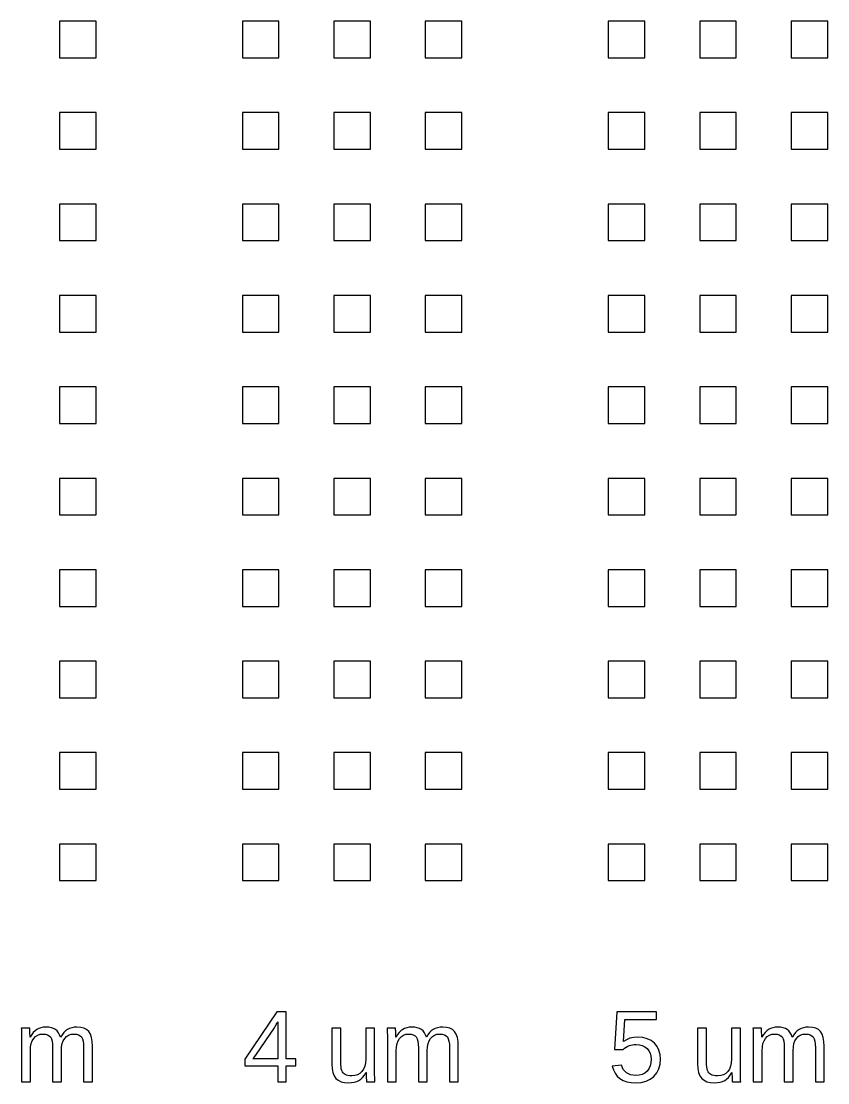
# Model space of a CAD drawing. Header units: metres. Extents: x -21500 to 21500, y -23900 to 23900.
# Drawn here: x -14809 to -10400, y -11905 to -6100 of the extents above; entities that cross this region are included whole.
import ezdxf

# ---------------------------------------------------------------- set-up
doc = ezdxf.new("R2010")
doc.units = ezdxf.units.M

msp = doc.modelspace()

# ---------------------------------------------------------------- linework, layer by layer
for p, q in [((-14400, -6100), (-14600, -6100)), ((-14600, -6100), (-14600, -6300)), ((-14400, -6300), (-14400, -6100)), ((-13400, -6100), (-13600, -6100)), ((-13600, -6100), (-13600, -6300)), ((-13400, -6300), (-13400, -6100)), ((-12900, -6100), (-13100, -6100)), ((-13100, -6100), (-13100, -6300)), ((-12900, -6300), (-12900, -6100)), ((-12400, -6100), (-12600, -6100)), ((-12600, -6100), (-12600, -6300)), ((-12400, -6300), (-12400, -6100)), ((-11400, -6100), (-11600, -6100)), ((-11600, -6100), (-11600, -6300)), ((-11400, -6300), (-11400, -6100)), ((-10900, -6100), (-11100, -6100)), ((-11100, -6100), (-11100, -6300)), ((-10900, -6300), (-10900, -6100)), ((-10400, -6100), (-10600, -6100)), ((-10600, -6100), (-10600, -6300)), ((-10400, -6300), (-10400, -6100)), ((-14600, -6300), (-14400, -6300)), ((-13600, -6300), (-13400, -6300)), ((-13100, -6300), (-12900, -6300)), ((-12600, -6300), (-12400, -6300)), ((-11600, -6300), (-11400, -6300)), ((-11100, -6300), (-10900, -6300)), ((-10600, -6300), (-10400, -6300)), ((-14400, -6600), (-14600, -6600)), ((-14600, -6600), (-14600, -6800)), ((-14400, -6800), (-14400, -6600)), ((-13400, -6600), (-13600, -6600)), ((-13600, -6600), (-13600, -6800)), ((-13400, -6800), (-13400, -6600)), ((-12900, -6600), (-13100, -6600)), ((-13100, -6600), (-13100, -6800)), ((-12900, -6800), (-12900, -6600)), ((-12400, -6600), (-12600, -6600)), ((-12600, -6600), (-12600, -6800)), ((-12400, -6800), (-12400, -6600)), ((-11400, -6600), (-11600, -6600)), ((-11600, -6600), (-11600, -6800)), ((-11400, -6800), (-11400, -6600)), ((-10900, -6600), (-11100, -6600)), ((-11100, -6600), (-11100, -6800)), ((-10900, -6800), (-10900, -6600)), ((-10400, -6600), (-10600, -6600)), ((-10600, -6600), (-10600, -6800)), ((-10400, -6800), (-10400, -6600)), ((-14600, -6800), (-14400, -6800)), ((-13600, -6800), (-13400, -6800)), ((-13100, -6800), (-12900, -6800)), ((-12600, -6800), (-12400, -6800)), ((-11600, -6800), (-11400, -6800)), ((-11100, -6800), (-10900, -6800)), ((-10600, -6800), (-10400, -6800)), ((-14400, -7100), (-14600, -7100)), ((-14600, -7100), (-14600, -7300)), ((-14400, -7300), (-14400, -7100)), ((-13400, -7100), (-13600, -7100)), ((-13600, -7100), (-13600, -7300)), ((-13400, -7300), (-13400, -7100)), ((-12900, -7100), (-13100, -7100)), ((-13100, -7100), (-13100, -7300)), ((-12900, -7300), (-12900, -7100)), ((-12400, -7100), (-12600, -7100)), ((-12600, -7100), (-12600, -7300)), ((-12400, -7300), (-12400, -7100)), ((-11400, -7100), (-11600, -7100)), ((-11600, -7100), (-11600, -7300)), ((-11400, -7300), (-11400, -7100)), ((-10900, -7100), (-11100, -7100)), ((-11100, -7100), (-11100, -7300)), ((-10900, -7300), (-10900, -7100)), ((-10400, -7100), (-10600, -7100)), ((-10600, -7100), (-10600, -7300)), ((-10400, -7300), (-10400, -7100)), ((-14600, -7300), (-14400, -7300)), ((-13600, -7300), (-13400, -7300)), ((-13100, -7300), (-12900, -7300)), ((-12600, -7300), (-12400, -7300)), ((-11600, -7300), (-11400, -7300)), ((-11100, -7300), (-10900, -7300)), ((-10600, -7300), (-10400, -7300)), ((-14400, -7600), (-14600, -7600)), ((-14600, -7600), (-14600, -7800)), ((-14400, -7800), (-14400, -7600)), ((-13400, -7600), (-13600, -7600)), ((-13600, -7600), (-13600, -7800)), ((-13400, -7800), (-13400, -7600)), ((-12900, -7600), (-13100, -7600)), ((-13100, -7600), (-13100, -7800)), ((-12900, -7800), (-12900, -7600)), ((-12400, -7600), (-12600, -7600)), ((-12600, -7600), (-12600, -7800)), ((-12400, -7800), (-12400, -7600)), ((-11400, -7600), (-11600, -7600)), ((-11600, -7600), (-11600, -7800)), ((-11400, -7800), (-11400, -7600)), ((-10900, -7600), (-11100, -7600)), ((-11100, -7600), (-11100, -7800)), ((-10900, -7800), (-10900, -7600)), ((-10400, -7600), (-10600, -7600)), ((-10600, -7600), (-10600, -7800)), ((-10400, -7800), (-10400, -7600)), ((-14600, -7800), (-14400, -7800)), ((-13600, -7800), (-13400, -7800)), ((-13100, -7800), (-12900, -7800)), ((-12600, -7800), (-12400, -7800)), ((-11600, -7800), (-11400, -7800)), ((-11100, -7800), (-10900, -7800)), ((-10600, -7800), (-10400, -7800)), ((-14400, -8100), (-14600, -8100)), ((-14600, -8100), (-14600, -8300)), ((-14400, -8300), (-14400, -8100)), ((-13400, -8100), (-13600, -8100)), ((-13600, -8100), (-13600, -8300)), ((-13400, -8300), (-13400, -8100)), ((-12900, -8100), (-13100, -8100)), ((-13100, -8100), (-13100, -8300)), ((-12900, -8300), (-12900, -8100)), ((-12400, -8100), (-12600, -8100)), ((-12600, -8100), (-12600, -8300)), ((-12400, -8300), (-12400, -8100)), ((-11400, -8100), (-11600, -8100)), ((-11600, -8100), (-11600, -8300)), ((-11400, -8300), (-11400, -8100)), ((-10900, -8100), (-11100, -8100)), ((-11100, -8100), (-11100, -8300)), ((-10900, -8300), (-10900, -8100)), ((-10400, -8100), (-10600, -8100)), ((-10600, -8100), (-10600, -8300)), ((-10400, -8300), (-10400, -8100)), ((-14600, -8300), (-14400, -8300)), ((-13600, -8300), (-13400, -8300)), ((-13100, -8300), (-12900, -8300)), ((-12600, -8300), (-12400, -8300)), ((-11600, -8300), (-11400, -8300)), ((-11100, -8300), (-10900, -8300)), ((-10600, -8300), (-10400, -8300)), ((-14400, -8600), (-14600, -8600)), ((-14600, -8600), (-14600, -8800)), ((-14400, -8800), (-14400, -8600)), ((-13400, -8600), (-13600, -8600)), ((-13600, -8600), (-13600, -8800)), ((-13400, -8800), (-13400, -8600)), ((-12900, -8600), (-13100, -8600)), ((-13100, -8600), (-13100, -8800)), ((-12900, -8800), (-12900, -8600)), ((-12400, -8600), (-12600, -8600)), ((-12600, -8600), (-12600, -8800)), ((-12400, -8800), (-12400, -8600)), ((-11400, -8600), (-11600, -8600)), ((-11600, -8600), (-11600, -8800)), ((-11400, -8800), (-11400, -8600)), ((-10900, -8600), (-11100, -8600)), ((-11100, -8600), (-11100, -8800)), ((-10900, -8800), (-10900, -8600)), ((-10400, -8600), (-10600, -8600)), ((-10600, -8600), (-10600, -8800)), ((-10400, -8800), (-10400, -8600)), ((-14600, -8800), (-14400, -8800)), ((-13600, -8800), (-13400, -8800)), ((-13100, -8800), (-12900, -8800)), ((-12600, -8800), (-12400, -8800)), ((-11600, -8800), (-11400, -8800)), ((-11100, -8800), (-10900, -8800)), ((-10600, -8800), (-10400, -8800)), ((-14400, -9100), (-14600, -9100)), ((-14600, -9100), (-14600, -9300)), ((-14400, -9300), (-14400, -9100)), ((-13400, -9100), (-13600, -9100)), ((-13600, -9100), (-13600, -9300)), ((-13400, -9300), (-13400, -9100)), ((-12900, -9100), (-13100, -9100)), ((-13100, -9100), (-13100, -9300)), ((-12900, -9300), (-12900, -9100)), ((-12400, -9100), (-12600, -9100)), ((-12600, -9100), (-12600, -9300)), ((-12400, -9300), (-12400, -9100)), ((-11400, -9100), (-11600, -9100)), ((-11600, -9100), (-11600, -9300)), ((-11400, -9300), (-11400, -9100)), ((-10900, -9100), (-11100, -9100)), ((-11100, -9100), (-11100, -9300)), ((-10900, -9300), (-10900, -9100)), ((-10400, -9100), (-10600, -9100)), ((-10600, -9100), (-10600, -9300)), ((-10400, -9300), (-10400, -9100)), ((-14600, -9300), (-14400, -9300)), ((-13600, -9300), (-13400, -9300)), ((-13100, -9300), (-12900, -9300)), ((-12600, -9300), (-12400, -9300)), ((-11600, -9300), (-11400, -9300)), ((-11100, -9300), (-10900, -9300)), ((-10600, -9300), (-10400, -9300)), ((-14400, -9600), (-14600, -9600)), ((-14600, -9600), (-14600, -9800)), ((-14400, -9800), (-14400, -9600)), ((-13400, -9600), (-13600, -9600)), ((-13600, -9600), (-13600, -9800)), ((-13400, -9800), (-13400, -9600)), ((-12900, -9600), (-13100, -9600)), ((-13100, -9600), (-13100, -9800)), ((-12900, -9800), (-12900, -9600)), ((-12400, -9600), (-12600, -9600)), ((-12600, -9600), (-12600, -9800)), ((-12400, -9800), (-12400, -9600)), ((-11400, -9600), (-11600, -9600)), ((-11600, -9600), (-11600, -9800)), ((-11400, -9800), (-11400, -9600)), ((-10900, -9600), (-11100, -9600)), ((-11100, -9600), (-11100, -9800)), ((-10900, -9800), (-10900, -9600)), ((-10400, -9600), (-10600, -9600)), ((-10600, -9600), (-10600, -9800)), ((-10400, -9800), (-10400, -9600)), ((-14600, -9800), (-14400, -9800)), ((-13600, -9800), (-13400, -9800)), ((-13100, -9800), (-12900, -9800)), ((-12600, -9800), (-12400, -9800)), ((-11600, -9800), (-11400, -9800)), ((-11100, -9800), (-10900, -9800)), ((-10600, -9800), (-10400, -9800)), ((-14400, -10100), (-14600, -10100)), ((-14600, -10100), (-14600, -10300)), ((-14400, -10300), (-14400, -10100)), ((-13400, -10100), (-13600, -10100)), ((-13600, -10100), (-13600, -10300)), ((-13400, -10300), (-13400, -10100)), ((-12900, -10100), (-13100, -10100)), ((-13100, -10100), (-13100, -10300)), ((-12900, -10300), (-12900, -10100)), ((-12400, -10100), (-12600, -10100)), ((-12600, -10100), (-12600, -10300)), ((-12400, -10300), (-12400, -10100)), ((-11400, -10100), (-11600, -10100)), ((-11600, -10100), (-11600, -10300)), ((-11400, -10300), (-11400, -10100)), ((-10900, -10100), (-11100, -10100)), ((-11100, -10100), (-11100, -10300)), ((-10900, -10300), (-10900, -10100)), ((-10400, -10100), (-10600, -10100)), ((-10600, -10100), (-10600, -10300)), ((-10400, -10300), (-10400, -10100)), ((-14600, -10300), (-14400, -10300)), ((-13600, -10300), (-13400, -10300)), ((-13100, -10300), (-12900, -10300)), ((-12600, -10300), (-12400, -10300)), ((-11600, -10300), (-11400, -10300)), ((-11100, -10300), (-10900, -10300)), ((-10600, -10300), (-10400, -10300)), ((-14400, -10600), (-14600, -10600)), ((-14600, -10600), (-14600, -10800)), ((-14400, -10800), (-14400, -10600)), ((-13400, -10600), (-13600, -10600)), ((-13600, -10600), (-13600, -10800)), ((-13400, -10800), (-13400, -10600)), ((-12900, -10600), (-13100, -10600)), ((-13100, -10600), (-13100, -10800)), ((-12900, -10800), (-12900, -10600)), ((-12400, -10600), (-12600, -10600)), ((-12600, -10600), (-12600, -10800)), ((-12400, -10800), (-12400, -10600)), ((-11400, -10600), (-11600, -10600)), ((-11600, -10600), (-11600, -10800)), ((-11400, -10800), (-11400, -10600)), ((-10900, -10600), (-11100, -10600)), ((-11100, -10600), (-11100, -10800)), ((-10900, -10800), (-10900, -10600)), ((-10400, -10600), (-10600, -10600)), ((-10600, -10600), (-10600, -10800)), ((-10400, -10800), (-10400, -10600)), ((-14600, -10800), (-14400, -10800)), ((-13600, -10800), (-13400, -10800)), ((-13100, -10800), (-12900, -10800)), ((-12600, -10800), (-12400, -10800)), ((-11600, -10800), (-11400, -10800)), ((-11100, -10800), (-10900, -10800)), ((-10600, -10800), (-10400, -10800)), ((-13412.3, -11517.8), (-13587.2, -11775.5)), ((-13361, -11517.8), (-13412.3, -11517.8)), ((-13361, -11774.9), (-13361, -11517.8)), ((-11553.9, -11517.8), (-11566.6, -11723.4)), ((-11336.6, -11517.8), (-11553.9, -11517.8)), ((-11336.6, -11559.3), (-11336.6, -11517.8)), ((-14762.8, -11606.5), (-14808.9, -11606.5)), ((-14808.9, -11606.5), (-14808.2, -11614.7)), ((-14762.7, -11607.4), (-14762.8, -11606.5)), ((-14762.5, -11609), (-14762.7, -11607.4)), ((-14762.4, -11611.1), (-14762.5, -11609)), ((-14713, -11607.9), (-14723.7, -11613.3)), ((-14701.1, -11604.1), (-14713, -11607.9)), ((-14688.2, -11601.8), (-14701.1, -11604.1)), ((-14674.1, -11601), (-14688.2, -11601.8)), ((-14658.3, -11601.9), (-14674.1, -11601)), ((-14644.2, -11604.4), (-14658.3, -11601.9)), ((-14631.9, -11608.5), (-14644.2, -11604.4)), ((-14621.3, -11614.3), (-14631.9, -11608.5)), ((-14545.4, -11608.4), (-14556.8, -11614.1)), ((-14532.9, -11604.3), (-14545.4, -11608.4)), ((-14519.3, -11601.9), (-14532.9, -11604.3)), ((-14504.5, -11601), (-14519.3, -11601.9)), ((-14483.8, -11602.6), (-14504.5, -11601)), ((-14466.1, -11607.1), (-14483.8, -11602.6)), ((-14451.5, -11614.6), (-14466.1, -11607.1)), ((-13523.2, -11749.4), (-13425.3, -11605.1)), ((-13425.3, -11605.1), (-13423.3, -11602.1)), ((-13423.3, -11602.1), (-13420.9, -11598.1)), ((-13420.9, -11598.1), (-13418, -11593.1)), ((-13418, -11593.1), (-13414.7, -11587.2)), ((-13414.7, -11587.2), (-13411.6, -11581.5)), ((-13411.6, -11581.5), (-13409.3, -11577.2)), ((-13409.3, -11577.2), (-13407.8, -11574.3)), ((-13407.8, -11574.3), (-13407.1, -11572.8)), ((-13407.1, -11572.8), (-13407.1, -11774.9)), ((-13062.4, -11606.5), (-13111.5, -11606.5)), ((-13111.5, -11606.5), (-13111.5, -11802.1)), ((-13062.4, -11792.6), (-13062.4, -11606.5)), ((-12877.1, -11606.5), (-12925.9, -11606.5)), ((-12925.9, -11606.5), (-12925.9, -11776.6)), ((-12877.1, -11837.3), (-12877.1, -11606.5)), ((-12762.8, -11606.5), (-12808.9, -11606.5)), ((-12808.9, -11606.5), (-12808.2, -11614.7)), ((-12762.7, -11607.4), (-12762.8, -11606.5)), ((-12762.5, -11609), (-12762.7, -11607.4)), ((-12762.4, -11611.1), (-12762.5, -11609)), ((-12713, -11607.9), (-12723.7, -11613.3)), ((-12701.1, -11604.1), (-12713, -11607.9)), ((-12688.2, -11601.8), (-12701.1, -11604.1)), ((-12674.1, -11601), (-12688.2, -11601.8)), ((-12658.3, -11601.9), (-12674.1, -11601)), ((-12644.2, -11604.4), (-12658.3, -11601.9)), ((-12631.9, -11608.5), (-12644.2, -11604.4)), ((-12621.3, -11614.3), (-12631.9, -11608.5)), ((-12545.4, -11608.4), (-12556.8, -11614.1)), ((-12532.9, -11604.3), (-12545.4, -11608.4)), ((-12519.3, -11601.9), (-12532.9, -11604.3)), ((-12504.5, -11601), (-12519.3, -11601.9)), ((-12483.8, -11602.6), (-12504.5, -11601)), ((-12466.1, -11607.1), (-12483.8, -11602.6)), ((-12451.5, -11614.6), (-12466.1, -11607.1)), ((-11516.7, -11680.5), (-11509.4, -11559.3)), ((-11509.4, -11559.3), (-11336.6, -11559.3)), ((-11062.4, -11606.5), (-11111.5, -11606.5)), ((-11111.5, -11606.5), (-11111.5, -11802.1)), ((-11062.4, -11792.6), (-11062.4, -11606.5)), ((-10877.1, -11606.5), (-10925.9, -11606.5)), ((-10925.9, -11606.5), (-10925.9, -11776.6)), ((-10877.1, -11837.3), (-10877.1, -11606.5)), ((-10762.8, -11606.5), (-10808.9, -11606.5)), ((-10808.9, -11606.5), (-10808.2, -11614.7)), ((-10762.7, -11607.4), (-10762.8, -11606.5)), ((-10762.5, -11609), (-10762.7, -11607.4)), ((-10762.4, -11611.1), (-10762.5, -11609)), ((-10713, -11607.9), (-10723.7, -11613.3)), ((-10701.1, -11604.1), (-10713, -11607.9)), ((-10688.2, -11601.8), (-10701.1, -11604.1)), ((-10674.1, -11601), (-10688.2, -11601.8)), ((-10658.3, -11601.9), (-10674.1, -11601)), ((-10644.2, -11604.4), (-10658.3, -11601.9)), ((-10631.9, -11608.5), (-10644.2, -11604.4)), ((-10621.3, -11614.3), (-10631.9, -11608.5)), ((-10545.4, -11608.4), (-10556.8, -11614.1)), ((-10532.9, -11604.3), (-10545.4, -11608.4)), ((-10519.3, -11601.9), (-10532.9, -11604.3)), ((-10504.5, -11601), (-10519.3, -11601.9)), ((-10483.8, -11602.6), (-10504.5, -11601)), ((-10466.1, -11607.1), (-10483.8, -11602.6)), ((-10451.5, -11614.6), (-10466.1, -11607.1)), ((-14808.2, -11614.7), (-14807.7, -11627.8)), ((-14807.7, -11627.8), (-14807.4, -11646)), ((-14807.4, -11646), (-14807.3, -11669.1)), ((-14762.2, -11613.8), (-14762.4, -11611.1)), ((-14762.1, -11616.9), (-14762.2, -11613.8)), ((-14761.9, -11620.2), (-14762.1, -11616.9)), ((-14761.8, -11623.7), (-14761.9, -11620.2)), ((-14761.6, -11627.5), (-14761.8, -11623.7)), ((-14761.4, -11632.2), (-14761.6, -11627.5)), ((-14761.1, -11638.7), (-14761.4, -11632.2)), ((-14760.9, -11646.8), (-14761.1, -11638.7)), ((-14760.6, -11656.7), (-14760.9, -11646.8)), ((-14759.8, -11656.7), (-14760.6, -11656.7)), ((-14751.7, -11642.2), (-14759.8, -11656.7)), ((-14742.9, -11630.2), (-14751.7, -11642.2)), ((-14748.5, -11675.8), (-14740.5, -11662.6)), ((-14733.6, -11620.5), (-14742.9, -11630.2)), ((-14740.5, -11662.6), (-14730.6, -11652.2)), ((-14723.7, -11613.3), (-14733.6, -11620.5)), ((-14730.6, -11652.2), (-14719.1, -11644.7)), ((-14719.1, -11644.7), (-14706, -11640.2)), ((-14706, -11640.2), (-14691.2, -11638.8)), ((-14691.2, -11638.8), (-14677.1, -11639.8)), ((-14677.1, -11639.8), (-14665.5, -11642.8)), ((-14665.5, -11642.8), (-14656.1, -11647.9)), ((-14656.1, -11647.9), (-14649.1, -11655)), ((-14649.1, -11655), (-14644, -11664.8)), ((-14644, -11664.8), (-14640.4, -11677.9)), ((-14612.4, -11622), (-14621.3, -11614.3)), ((-14604.9, -11631.6), (-14612.4, -11622)), ((-14598.9, -11643.1), (-14604.9, -11631.6)), ((-14594.3, -11656.7), (-14598.9, -11643.1)), ((-14593.5, -11656.7), (-14594.3, -11656.7)), ((-14585.5, -11642.9), (-14593.5, -11656.7)), ((-14576.7, -11631.2), (-14585.5, -11642.9)), ((-14579.2, -11675.6), (-14571.4, -11662.5)), ((-14567.1, -11621.6), (-14576.7, -11631.2)), ((-14571.4, -11662.5), (-14561.6, -11652.1)), ((-14556.8, -11614.1), (-14567.1, -11621.6)), ((-14561.6, -11652.1), (-14550.1, -11644.7)), ((-14550.1, -11644.7), (-14536.7, -11640.2)), ((-14536.7, -11640.2), (-14521.6, -11638.8)), ((-14521.6, -11638.8), (-14507.6, -11639.8)), ((-14507.6, -11639.8), (-14495.9, -11642.8)), ((-14495.9, -11642.8), (-14486.6, -11647.9)), ((-14486.6, -11647.9), (-14479.6, -11655)), ((-14479.6, -11655), (-14474.5, -11664.8)), ((-14474.5, -11664.8), (-14470.8, -11677.9)), ((-14439.8, -11625.2), (-14451.5, -11614.6)), ((-14431, -11639.2), (-14439.8, -11625.2)), ((-14424.7, -11657.1), (-14431, -11639.2)), ((-14420.9, -11678.8), (-14424.7, -11657.1)), ((-12808.2, -11614.7), (-12807.7, -11627.8)), ((-12807.7, -11627.8), (-12807.4, -11646)), ((-12807.4, -11646), (-12807.3, -11669.1)), ((-12762.2, -11613.8), (-12762.4, -11611.1)), ((-12762.1, -11616.9), (-12762.2, -11613.8)), ((-12761.9, -11620.2), (-12762.1, -11616.9)), ((-12761.8, -11623.7), (-12761.9, -11620.2)), ((-12761.6, -11627.5), (-12761.8, -11623.7)), ((-12761.4, -11632.2), (-12761.6, -11627.5)), ((-12761.1, -11638.7), (-12761.4, -11632.2)), ((-12760.9, -11646.8), (-12761.1, -11638.7)), ((-12760.6, -11656.7), (-12760.9, -11646.8)), ((-12759.8, -11656.7), (-12760.6, -11656.7)), ((-12751.7, -11642.2), (-12759.8, -11656.7)), ((-12742.9, -11630.2), (-12751.7, -11642.2)), ((-12748.5, -11675.8), (-12740.5, -11662.6)), ((-12733.6, -11620.5), (-12742.9, -11630.2)), ((-12740.5, -11662.6), (-12730.6, -11652.2)), ((-12723.7, -11613.3), (-12733.6, -11620.5)), ((-12730.6, -11652.2), (-12719.1, -11644.7)), ((-12719.1, -11644.7), (-12706, -11640.2)), ((-12706, -11640.2), (-12691.2, -11638.8)), ((-12691.2, -11638.8), (-12677.1, -11639.8)), ((-12677.1, -11639.8), (-12665.5, -11642.8)), ((-12665.5, -11642.8), (-12656.1, -11647.9)), ((-12656.1, -11647.9), (-12649.1, -11655)), ((-12649.1, -11655), (-12644, -11664.8)), ((-12644, -11664.8), (-12640.4, -11677.9)), ((-12612.4, -11622), (-12621.3, -11614.3)), ((-12604.9, -11631.6), (-12612.4, -11622)), ((-12598.9, -11643.1), (-12604.9, -11631.6)), ((-12594.3, -11656.7), (-12598.9, -11643.1)), ((-12593.5, -11656.7), (-12594.3, -11656.7)), ((-12585.5, -11642.9), (-12593.5, -11656.7)), ((-12576.7, -11631.2), (-12585.5, -11642.9)), ((-12579.2, -11675.6), (-12571.4, -11662.5)), ((-12567.1, -11621.6), (-12576.7, -11631.2)), ((-12571.4, -11662.5), (-12561.6, -11652.1)), ((-12556.8, -11614.1), (-12567.1, -11621.6)), ((-12561.6, -11652.1), (-12550.1, -11644.7)), ((-12550.1, -11644.7), (-12536.7, -11640.2)), ((-12536.7, -11640.2), (-12521.6, -11638.8)), ((-12521.6, -11638.8), (-12507.6, -11639.8)), ((-12507.6, -11639.8), (-12495.9, -11642.8)), ((-12495.9, -11642.8), (-12486.6, -11647.9)), ((-12486.6, -11647.9), (-12479.6, -11655)), ((-12479.6, -11655), (-12474.5, -11664.8)), ((-12474.5, -11664.8), (-12470.8, -11677.9)), ((-12439.8, -11625.2), (-12451.5, -11614.6)), ((-12431, -11639.2), (-12439.8, -11625.2)), ((-12424.7, -11657.1), (-12431, -11639.2)), ((-12420.9, -11678.8), (-12424.7, -11657.1)), ((-11481.1, -11662.2), (-11499.9, -11669.9)), ((-11460.4, -11657.6), (-11481.1, -11662.2)), ((-11437.8, -11656.1), (-11460.4, -11657.6)), ((-11411, -11658.2), (-11437.8, -11656.1)), ((-11387.1, -11664.4), (-11411, -11658.2)), ((-11366, -11674.7), (-11387.1, -11664.4)), ((-10808.2, -11614.7), (-10807.7, -11627.8)), ((-10807.7, -11627.8), (-10807.4, -11646)), ((-10807.4, -11646), (-10807.3, -11669.1)), ((-10762.2, -11613.8), (-10762.4, -11611.1)), ((-10762.1, -11616.9), (-10762.2, -11613.8)), ((-10761.9, -11620.2), (-10762.1, -11616.9)), ((-10761.8, -11623.7), (-10761.9, -11620.2)), ((-10761.6, -11627.5), (-10761.8, -11623.7)), ((-10761.4, -11632.2), (-10761.6, -11627.5)), ((-10761.1, -11638.7), (-10761.4, -11632.2)), ((-10760.9, -11646.8), (-10761.1, -11638.7)), ((-10760.6, -11656.7), (-10760.9, -11646.8)), ((-10759.8, -11656.7), (-10760.6, -11656.7)), ((-10751.7, -11642.2), (-10759.8, -11656.7)), ((-10742.9, -11630.2), (-10751.7, -11642.2)), ((-10748.5, -11675.8), (-10740.5, -11662.6)), ((-10733.6, -11620.5), (-10742.9, -11630.2)), ((-10740.5, -11662.6), (-10730.6, -11652.2)), ((-10723.7, -11613.3), (-10733.6, -11620.5)), ((-10730.6, -11652.2), (-10719.1, -11644.7)), ((-10719.1, -11644.7), (-10706, -11640.2)), ((-10706, -11640.2), (-10691.2, -11638.8)), ((-10691.2, -11638.8), (-10677.1, -11639.8)), ((-10677.1, -11639.8), (-10665.5, -11642.8)), ((-10665.5, -11642.8), (-10656.1, -11647.9)), ((-10656.1, -11647.9), (-10649.1, -11655)), ((-10649.1, -11655), (-10644, -11664.8)), ((-10644, -11664.8), (-10640.4, -11677.9)), ((-10612.4, -11622), (-10621.3, -11614.3)), ((-10604.9, -11631.6), (-10612.4, -11622)), ((-10598.9, -11643.1), (-10604.9, -11631.6)), ((-10594.3, -11656.7), (-10598.9, -11643.1)), ((-10593.5, -11656.7), (-10594.3, -11656.7)), ((-10585.5, -11642.9), (-10593.5, -11656.7)), ((-10576.7, -11631.2), (-10585.5, -11642.9)), ((-10579.2, -11675.6), (-10571.4, -11662.5)), ((-10567.1, -11621.6), (-10576.7, -11631.2)), ((-10571.4, -11662.5), (-10561.6, -11652.1)), ((-10556.8, -11614.1), (-10567.1, -11621.6)), ((-10561.6, -11652.1), (-10550.1, -11644.7)), ((-10550.1, -11644.7), (-10536.7, -11640.2)), ((-10536.7, -11640.2), (-10521.6, -11638.8)), ((-10521.6, -11638.8), (-10507.6, -11639.8)), ((-10507.6, -11639.8), (-10495.9, -11642.8)), ((-10495.9, -11642.8), (-10486.6, -11647.9)), ((-10486.6, -11647.9), (-10479.6, -11655)), ((-10479.6, -11655), (-10474.5, -11664.8)), ((-10474.5, -11664.8), (-10470.8, -11677.9)), ((-10439.8, -11625.2), (-10451.5, -11614.6)), ((-10431, -11639.2), (-10439.8, -11625.2)), ((-10424.7, -11657.1), (-10431, -11639.2)), ((-10420.9, -11678.8), (-10424.7, -11657.1)), ((-14807.3, -11669.1), (-14807.3, -11900)), ((-14758.7, -11729.9), (-14757.6, -11709.4)), ((-14757.6, -11709.4), (-14754.2, -11691.4)), ((-14754.2, -11691.4), (-14748.5, -11675.8)), ((-14640.4, -11677.9), (-14638.2, -11694.3)), ((-14638.2, -11694.3), (-14637.5, -11713.9)), ((-14637.5, -11713.9), (-14637.5, -11900)), ((-14589.2, -11729.9), (-14588.1, -11709.3)), ((-14588.1, -11709.3), (-14584.7, -11691.2)), ((-14584.7, -11691.2), (-14579.2, -11675.6)), ((-14470.8, -11677.9), (-14468.6, -11694.3)), ((-14468.6, -11694.3), (-14467.9, -11713.9)), ((-14467.9, -11713.9), (-14467.9, -11900)), ((-14419.6, -11704.4), (-14420.9, -11678.8)), ((-14419.6, -11900), (-14419.6, -11704.4)), ((-12807.3, -11669.1), (-12807.3, -11900)), ((-12758.7, -11729.9), (-12757.6, -11709.4)), ((-12757.6, -11709.4), (-12754.2, -11691.4)), ((-12754.2, -11691.4), (-12748.5, -11675.8)), ((-12640.4, -11677.9), (-12638.2, -11694.3)), ((-12638.2, -11694.3), (-12637.5, -11713.9)), ((-12637.5, -11713.9), (-12637.5, -11900)), ((-12589.2, -11729.9), (-12588.1, -11709.3)), ((-12588.1, -11709.3), (-12584.7, -11691.2)), ((-12584.7, -11691.2), (-12579.2, -11675.6)), ((-12470.8, -11677.9), (-12468.6, -11694.3)), ((-12468.6, -11694.3), (-12467.9, -11713.9)), ((-12467.9, -11713.9), (-12467.9, -11900)), ((-12419.6, -11704.4), (-12420.9, -11678.8)), ((-12419.6, -11900), (-12419.6, -11704.4)), ((-11566.6, -11723.4), (-11518.9, -11723.4)), ((-11518.9, -11723.4), (-11510.3, -11716.5)), ((-11499.9, -11669.9), (-11516.7, -11680.5)), ((-11510.3, -11716.5), (-11501.8, -11710.6)), ((-11501.8, -11710.6), (-11493.3, -11705.9)), ((-11493.3, -11705.9), (-11484.7, -11702.2)), ((-11484.7, -11702.2), (-11476, -11699.5)), ((-11476, -11699.5), (-11466.9, -11697.6)), ((-11466.9, -11697.6), (-11457.5, -11696.4)), ((-11457.5, -11696.4), (-11447.8, -11696)), ((-11447.8, -11696), (-11429.8, -11697.4)), ((-11429.8, -11697.4), (-11413.7, -11701.6)), ((-11413.7, -11701.6), (-11399.6, -11708.5)), ((-11399.6, -11708.5), (-11387.5, -11718.2)), ((-11387.5, -11718.2), (-11377.7, -11730.2)), ((-11347.8, -11689.2), (-11366, -11674.7)), ((-11333.2, -11707), (-11347.8, -11689.2)), ((-11322.7, -11727.3), (-11333.2, -11707)), ((-10807.3, -11669.1), (-10807.3, -11900)), ((-10758.7, -11729.9), (-10757.6, -11709.4)), ((-10757.6, -11709.4), (-10754.2, -11691.4)), ((-10754.2, -11691.4), (-10748.5, -11675.8)), ((-10640.4, -11677.9), (-10638.2, -11694.3)), ((-10638.2, -11694.3), (-10637.5, -11713.9)), ((-10637.5, -11713.9), (-10637.5, -11900)), ((-10589.2, -11729.9), (-10588.1, -11709.3)), ((-10588.1, -11709.3), (-10584.7, -11691.2)), ((-10584.7, -11691.2), (-10579.2, -11675.6)), ((-10470.8, -11677.9), (-10468.6, -11694.3)), ((-10468.6, -11694.3), (-10467.9, -11713.9)), ((-10467.9, -11713.9), (-10467.9, -11900)), ((-10419.6, -11704.4), (-10420.9, -11678.8)), ((-10419.6, -11900), (-10419.6, -11704.4)), ((-14758.7, -11900), (-14758.7, -11729.9)), ((-14589.2, -11900), (-14589.2, -11729.9)), ((-13587.2, -11775.5), (-13587.2, -11813.5)), ((-13542.2, -11774.9), (-13537.9, -11769.5)), ((-13407.1, -11774.9), (-13542.2, -11774.9)), ((-13537.9, -11769.5), (-13523.2, -11749.4)), ((-13307.3, -11774.9), (-13361, -11774.9)), ((-13307.3, -11813.5), (-13307.3, -11774.9)), ((-12925.9, -11776.6), (-12927.2, -11796.8)), ((-12758.7, -11900), (-12758.7, -11729.9)), ((-12589.2, -11900), (-12589.2, -11729.9)), ((-11377.7, -11730.2), (-11370.7, -11743.9)), ((-11370.7, -11743.9), (-11366.5, -11759.4)), ((-11366.5, -11759.4), (-11365.1, -11776.6)), ((-11365.1, -11776.6), (-11366.5, -11796.2)), ((-11316.4, -11750.2), (-11322.7, -11727.3)), ((-11316.6, -11804.1), (-11314.3, -11775.5)), ((-11314.3, -11775.5), (-11316.4, -11750.2)), ((-10925.9, -11776.6), (-10927.2, -11796.8)), ((-10758.7, -11900), (-10758.7, -11729.9)), ((-10589.2, -11900), (-10589.2, -11729.9)), ((-13587.2, -11813.5), (-13407.1, -11813.5)), ((-13407.1, -11813.5), (-13407.1, -11900)), ((-13361, -11813.5), (-13307.3, -11813.5)), ((-13361, -11900), (-13361, -11813.5)), ((-13111.5, -11802.1), (-13110.1, -11827.8)), ((-13110.1, -11827.8), (-13105.9, -11849.6)), ((-13062, -11806.3), (-13062.4, -11792.6)), ((-13060.9, -11818.3), (-13062, -11806.3)), ((-13059.1, -11828.8), (-13060.9, -11818.3)), ((-13056.7, -11837.6), (-13059.1, -11828.8)), ((-13053.4, -11845), (-13056.7, -11837.6)), ((-12937.3, -11830.3), (-12946.2, -11843.6)), ((-12931, -11814.7), (-12937.3, -11830.3)), ((-12927.2, -11796.8), (-12931, -11814.7)), ((-12877, -11860.5), (-12877.1, -11837.3)), ((-11528.4, -11808.8), (-11577.8, -11814.5)), ((-11577.8, -11814.5), (-11571.9, -11835.4)), ((-11571.9, -11835.4), (-11563, -11853.5)), ((-11517.6, -11833.7), (-11528.4, -11808.8)), ((-11500.8, -11851.4), (-11517.6, -11833.7)), ((-11387.3, -11841.8), (-11399.5, -11852.2)), ((-11377.6, -11828.8), (-11387.3, -11841.8)), ((-11370.6, -11813.6), (-11377.6, -11828.8)), ((-11366.5, -11796.2), (-11370.6, -11813.6)), ((-11334.6, -11851.7), (-11323.3, -11829.5)), ((-11323.3, -11829.5), (-11316.6, -11804.1)), ((-11111.5, -11802.1), (-11110.1, -11827.8)), ((-11110.1, -11827.8), (-11105.9, -11849.6)), ((-11062, -11806.3), (-11062.4, -11792.6)), ((-11060.9, -11818.3), (-11062, -11806.3)), ((-11059.1, -11828.8), (-11060.9, -11818.3)), ((-11056.7, -11837.6), (-11059.1, -11828.8)), ((-11053.4, -11845), (-11056.7, -11837.6)), ((-10937.3, -11830.3), (-10946.2, -11843.6)), ((-10931, -11814.7), (-10937.3, -11830.3)), ((-10927.2, -11796.8), (-10931, -11814.7)), ((-10877, -11860.5), (-10877.1, -11837.3)), ((-14807.3, -11900), (-14758.7, -11900)), ((-14637.5, -11900), (-14589.2, -11900)), ((-14467.9, -11900), (-14419.6, -11900)), ((-13407.1, -11900), (-13361, -11900)), ((-13105.9, -11849.6), (-13098.9, -11867.5)), ((-13098.9, -11867.5), (-13089.1, -11881.4)), ((-13089.1, -11881.4), (-13076.3, -11891.9)), ((-13076.3, -11891.9), (-13060.2, -11899.4)), ((-13060.2, -11899.4), (-13040.9, -11903.9)), ((-13049.3, -11851.4), (-13053.4, -11845)), ((-13044.3, -11856.6), (-13049.3, -11851.4)), ((-13038.5, -11860.7), (-13044.3, -11856.6)), ((-13031.5, -11863.8), (-13038.5, -11860.7)), ((-13023.1, -11866), (-13031.5, -11863.8)), ((-13013.2, -11867.3), (-13023.1, -11866)), ((-13001.9, -11867.7), (-13013.2, -11867.3)), ((-12985.2, -11866.2), (-13001.9, -11867.7)), ((-12988.3, -11902.3), (-12975.2, -11898.3)), ((-12970.3, -11861.7), (-12985.2, -11866.2)), ((-12975.2, -11898.3), (-12963.5, -11892.8)), ((-12957.3, -11854.1), (-12970.3, -11861.7)), ((-12963.5, -11892.8), (-12952.7, -11885.4)), ((-12946.2, -11843.6), (-12957.3, -11854.1)), ((-12952.7, -11885.4), (-12942.7, -11875.8)), ((-12942.7, -11875.8), (-12933.3, -11863.9)), ((-12933.3, -11863.9), (-12924.5, -11849.8)), ((-12924.5, -11849.8), (-12923.7, -11849.8)), ((-12923.7, -11849.8), (-12923.5, -11859.7)), ((-12923.5, -11859.7), (-12923.2, -11867.8)), ((-12923.2, -11867.8), (-12923, -11874.3)), ((-12923, -11874.3), (-12922.8, -11879)), ((-12922.8, -11879), (-12922.6, -11882.7)), ((-12922.6, -11882.7), (-12922.4, -11886.3)), ((-12922.4, -11886.3), (-12922.2, -11889.6)), ((-12922.2, -11889.6), (-12922.1, -11892.7)), ((-12922.1, -11892.7), (-12922, -11895.4)), ((-12922, -11895.4), (-12921.8, -11897.5)), ((-12921.8, -11897.5), (-12921.7, -11899)), ((-12921.7, -11899), (-12921.6, -11900)), ((-12921.6, -11900), (-12875.4, -11900)), ((-12876.7, -11878.6), (-12877, -11860.5)), ((-12876.2, -11891.8), (-12876.7, -11878.6)), ((-12875.4, -11900), (-12876.2, -11891.8)), ((-12807.3, -11900), (-12758.7, -11900)), ((-12637.5, -11900), (-12589.2, -11900)), ((-12467.9, -11900), (-12419.6, -11900)), ((-11563, -11853.5), (-11551.2, -11869.1)), ((-11551.2, -11869.1), (-11536.2, -11882.1)), ((-11536.2, -11882.1), (-11518.5, -11892.3)), ((-11518.5, -11892.3), (-11498.3, -11899.6)), ((-11477.9, -11862), (-11500.8, -11851.4)), ((-11498.3, -11899.6), (-11475.4, -11904)), ((-11448.9, -11865.5), (-11477.9, -11862)), ((-11430.3, -11864.1), (-11448.9, -11865.5)), ((-11413.8, -11859.6), (-11430.3, -11864.1)), ((-11419.8, -11903.3), (-11393.2, -11896.7)), ((-11399.5, -11852.2), (-11413.8, -11859.6)), ((-11393.2, -11896.7), (-11370, -11885.9)), ((-11370, -11885.9), (-11350.3, -11870.7)), ((-11350.3, -11870.7), (-11334.6, -11851.7)), ((-11105.9, -11849.6), (-11098.9, -11867.5)), ((-11098.9, -11867.5), (-11089.1, -11881.4)), ((-11089.1, -11881.4), (-11076.3, -11891.9)), ((-11076.3, -11891.9), (-11060.2, -11899.4)), ((-11060.2, -11899.4), (-11040.9, -11903.9)), ((-11049.3, -11851.4), (-11053.4, -11845)), ((-11044.3, -11856.6), (-11049.3, -11851.4)), ((-11038.5, -11860.7), (-11044.3, -11856.6)), ((-11031.5, -11863.8), (-11038.5, -11860.7)), ((-11023.1, -11866), (-11031.5, -11863.8)), ((-11013.2, -11867.3), (-11023.1, -11866)), ((-11001.9, -11867.7), (-11013.2, -11867.3)), ((-10985.2, -11866.2), (-11001.9, -11867.7)), ((-10988.3, -11902.3), (-10975.2, -11898.3)), ((-10970.3, -11861.7), (-10985.2, -11866.2)), ((-10975.2, -11898.3), (-10963.5, -11892.8)), ((-10957.3, -11854.1), (-10970.3, -11861.7)), ((-10963.5, -11892.8), (-10952.7, -11885.4)), ((-10946.2, -11843.6), (-10957.3, -11854.1)), ((-10952.7, -11885.4), (-10942.7, -11875.8)), ((-10942.7, -11875.8), (-10933.3, -11863.9)), ((-10933.3, -11863.9), (-10924.5, -11849.8)), ((-10924.5, -11849.8), (-10923.7, -11849.8)), ((-10923.7, -11849.8), (-10923.5, -11859.7)), ((-10923.5, -11859.7), (-10923.2, -11867.8)), ((-10923.2, -11867.8), (-10923, -11874.3)), ((-10923, -11874.3), (-10922.8, -11879)), ((-10922.8, -11879), (-10922.6, -11882.7)), ((-10922.6, -11882.7), (-10922.4, -11886.3)), ((-10922.4, -11886.3), (-10922.2, -11889.6)), ((-10922.2, -11889.6), (-10922.1, -11892.7)), ((-10922.1, -11892.7), (-10922, -11895.4)), ((-10922, -11895.4), (-10921.8, -11897.5)), ((-10921.8, -11897.5), (-10921.7, -11899)), ((-10921.7, -11899), (-10921.6, -11900)), ((-10921.6, -11900), (-10875.4, -11900)), ((-10876.7, -11878.6), (-10877, -11860.5)), ((-10876.2, -11891.8), (-10876.7, -11878.6)), ((-10875.4, -11900), (-10876.2, -11891.8)), ((-10807.3, -11900), (-10758.7, -11900)), ((-10637.5, -11900), (-10589.2, -11900)), ((-10467.9, -11900), (-10419.6, -11900)), ((-13040.9, -11903.9), (-13018.4, -11905.4)), ((-13018.4, -11905.4), (-13002.7, -11904.6)), ((-13002.7, -11904.6), (-12988.3, -11902.3)), ((-11475.4, -11904), (-11450, -11905.4)), ((-11450, -11905.4), (-11419.8, -11903.3)), ((-11040.9, -11903.9), (-11018.4, -11905.4)), ((-11018.4, -11905.4), (-11002.7, -11904.6)), ((-11002.7, -11904.6), (-10988.3, -11902.3))]:
    msp.add_line(p, q)

doc.saveas('drawing.dxf')
